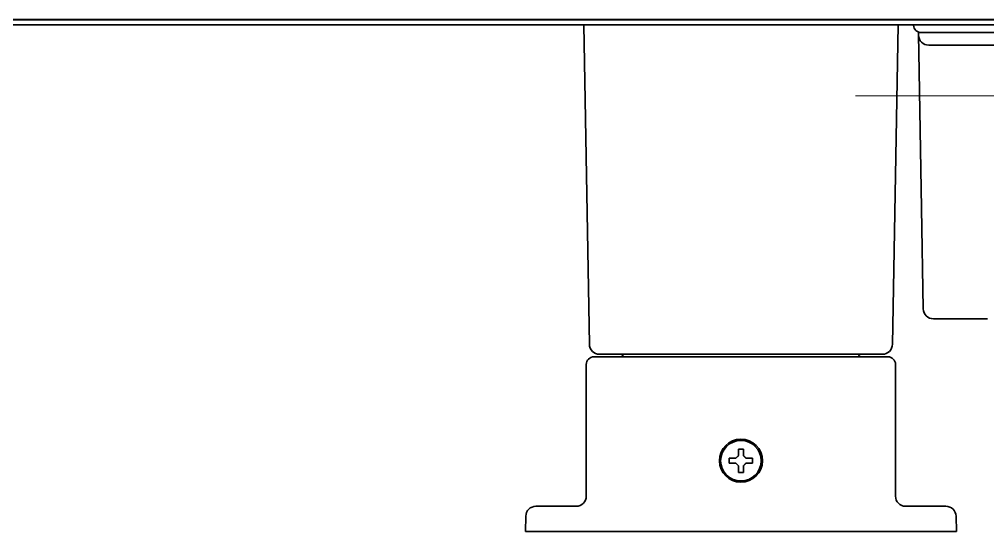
# Model space of a CAD drawing. Extents: x 5987 to 10491, y -672 to 3708.
# Drawn here: x 7817.5 to 8008.5, y 1270.8 to 1371.9 of the extents above; entities that cross this region are included whole.
import ezdxf

# ---------------------------------------------------------------- set-up
doc = ezdxf.new("R2010")
doc.units = 0
doc.header["$LTSCALE"] = 5
doc.layers.get('0').update_dxf_attribs({"linetype": 'CONTINUOUS', "lineweight": 0})
doc.layers.add('1', color=7, linetype='CONTINUOUS', true_color=0xffffff)

msp = doc.modelspace()

# ---------------------------------------------------------------- linework, layer by layer
at = {"color": 1}
msp.add_line((7982.47, 1356.83), (8082.47, 1356.83), dxfattribs=at)
at = {"layer": '1', "color": 7, "linetype": 'Continuous', "lineweight": 35}
for p, q in [((7255.34, 1371.93), (8068.41, 1371.93)), ((7826.37, 1371.83), (7798.37, 1371.83)), ((7827.37, 1371.83), (7826.37, 1371.83)), ((7827.37, 1371.83), (8071.67, 1371.83)), ((7829.37, 1371.93), (7829.37, 1371.83)), ((7931.37, 1371.83), (7931.37, 1371.93)), ((7988.37, 1371.93), (7988.37, 1371.83)), ((7252.67, 1370.83), (8071.67, 1370.83)), ((7929.97, 1307.79), (7928.87, 1370.83)), ((7989.77, 1307.79), (7990.87, 1370.83)), ((7994.91, 1368.79), (7994.9, 1369.42)), ((7994.97, 1365.47), (7994.91, 1368.79)), ((7998.87, 1369.33), (7995.41, 1369.33)), ((8020.67, 1369.33), (7998.87, 1369.33)), ((7996.91, 1366.83), (7999.91, 1366.83)), ((7999.91, 1366.83), (8020.67, 1366.83)), ((7995.5, 1334.69), (7994.97, 1365.47)), ((7995.85, 1314.79), (7995.5, 1334.69)), ((7997.85, 1312.83), (8008.51, 1312.83)), ((7930.87, 1305.33), (7933.37, 1305.33)), ((7933.97, 1305.83), (7931.97, 1305.83)), ((7933.37, 1305.33), (7986.37, 1305.33)), ((7985.77, 1305.83), (7933.97, 1305.83)), ((7936.63, 1305.33), (7936.63, 1305.33)), ((7983.11, 1305.33), (7983.11, 1305.33)), ((7987.77, 1305.83), (7985.77, 1305.83)), ((7986.37, 1305.33), (7988.87, 1305.33)), ((7929.37, 1277.83), (7929.37, 1303.83)), ((7990.37, 1303.83), (7990.37, 1277.83)), ((7957.57, 1284.83), (7957.57, 1285.33)), ((7957.57, 1284.33), (7957.57, 1284.83)), ((7962.17, 1285.33), (7962.17, 1284.83)), ((7962.17, 1284.83), (7962.17, 1284.33)), ((7918.46, 1275.58), (7918.45, 1275.57)), ((7919.43, 1275.83), (7921.43, 1275.83)), ((7921.43, 1275.83), (7927.74, 1275.83)), ((7991.92, 1275.88), (7991.74, 1275.93)), ((7992, 1275.83), (7998.32, 1275.83)), ((7998.32, 1275.83), (8000.32, 1275.83)), ((8001.3, 1275.57), (8001.28, 1275.58)), ((7917.37, 1270.83), (7917.43, 1273.86)), ((8002.32, 1273.86), (8002.37, 1270.83)), ((7921.37, 1270.83), (7917.37, 1270.83)), ((7998.37, 1270.83), (7921.37, 1270.83)), ((8002.37, 1270.83), (7998.37, 1270.83))]:
    msp.add_line(p, q, dxfattribs=at)
for radius in [4.25, 4]:
    msp.add_circle((7959.87, 1284.83), radius, dxfattribs=at)
for centre, radius, start, end in [((7995.41, 1370.83), 1.5, 182, 270), ((7996.91, 1368.83), 2, 181, 270), ((7997.85, 1314.83), 2, 181, 269.999), ((7931.97, 1307.83), 2, 181, 270), ((7987.77, 1307.83), 2, 270, 359), ((7930.87, 1303.83), 1.5, 90, 180), ((7936.13, 1305.33), 0.5, 1, 90), ((7936.17, 1305.33), 0.5, 0, 90), ((7983.57, 1305.33), 0.5, 90, 180), ((7983.61, 1305.33), 0.5, 90, 179), ((7988.87, 1303.83), 1.5, 0, 90), ((7927.37, 1277.83), 2, 270, 0), ((7992.37, 1277.83), 2, 180, 270), ((7919.43, 1273.83), 2, 90, 179), ((8000.32, 1273.83), 2, 1, 90)]:
    msp.add_arc(centre, radius, start, end, dxfattribs=at)
for points, knots in [([(7931.37, 1371.83), (7931.21, 1371.83), (7931.05, 1371.84), (7930.87, 1371.88), (7930.85, 1371.88), (7930.84, 1371.88)], [0, 0, 0, 0, 0.90385, 0.90385, 1, 1, 1, 1]), ([(7988.9, 1371.88), (7988.88, 1371.88), (7988.87, 1371.88), (7988.7, 1371.84), (7988.54, 1371.83), (7988.37, 1371.83)], [0, 0, 0, 0, 0.067474, 0.067474, 1, 1, 1, 1]), ([(7960.37, 1287.13), (7960.37, 1286.92), (7960.37, 1286.71), (7960.37, 1286.39), (7960.37, 1286.28), (7960.37, 1286.05), (7960.37, 1285.94), (7960.37, 1285.83)], [0, 0, 0, 0, 0.5, 0.5, 0.75, 0.75, 1, 1, 1, 1]), ([(7957.57, 1285.33), (7957.78, 1285.33), (7957.99, 1285.33), (7958.31, 1285.33), (7958.42, 1285.33), (7958.64, 1285.33), (7958.76, 1285.33), (7958.87, 1285.33)], [0, 0, 0, 0, 0.5, 0.5, 0.75, 0.75, 1, 1, 1, 1]), ([(7959.37, 1282.53), (7959.37, 1282.73), (7959.37, 1282.94), (7959.37, 1283.26), (7959.37, 1283.37), (7959.37, 1283.6), (7959.37, 1283.71), (7959.37, 1283.83)], [0, 0, 0, 0, 0.5, 0.5, 0.75, 0.75, 1, 1, 1, 1]), ([(7962.17, 1284.33), (7961.97, 1284.33), (7961.76, 1284.33), (7961.44, 1284.33), (7961.33, 1284.33), (7961.1, 1284.33), (7960.99, 1284.33), (7960.87, 1284.33)], [0, 0, 0, 0, 0.5, 0.5, 0.75, 0.75, 1, 1, 1, 1])]:
    msp.add_open_spline(points, degree=3, knots=knots, dxfattribs=at)
for points in [[(7958.87, 1285.33), (7958.9, 1285.35), (7958.94, 1285.4), (7959.02, 1285.47), (7959.09, 1285.54), (7959.16, 1285.61), (7959.23, 1285.68), (7959.3, 1285.75), (7959.35, 1285.8), (7959.37, 1285.83)], [(7959.37, 1285.83), (7959.37, 1285.88), (7959.37, 1285.99), (7959.37, 1286.15), (7959.37, 1286.31), (7959.37, 1286.46), (7959.37, 1286.62), (7959.37, 1286.77), (7959.37, 1286.94), (7959.37, 1287.06), (7959.37, 1287.13)], [(7959.37, 1287.13), (7959.54, 1287.13), (7959.87, 1287.13), (7960.21, 1287.13), (7960.37, 1287.13)], [(7960.37, 1285.83), (7960.4, 1285.8), (7960.45, 1285.75), (7960.52, 1285.68), (7960.6, 1285.6), (7960.67, 1285.53), (7960.73, 1285.46), (7960.8, 1285.4), (7960.85, 1285.35), (7960.87, 1285.33)], [(7958.87, 1284.33), (7958.82, 1284.33), (7958.71, 1284.33), (7958.55, 1284.33), (7958.39, 1284.33), (7958.23, 1284.33), (7958.08, 1284.33), (7957.93, 1284.33), (7957.76, 1284.33), (7957.64, 1284.33), (7957.57, 1284.33)], [(7959.37, 1283.83), (7959.35, 1283.85), (7959.3, 1283.9), (7959.22, 1283.98), (7959.15, 1284.05), (7959.08, 1284.12), (7959.01, 1284.19), (7958.94, 1284.26), (7958.9, 1284.3), (7958.87, 1284.33)], [(7960.87, 1284.33), (7960.85, 1284.3), (7960.8, 1284.25), (7960.73, 1284.18), (7960.66, 1284.11), (7960.59, 1284.04), (7960.52, 1283.97), (7960.44, 1283.9), (7960.4, 1283.85), (7960.37, 1283.83)], [(7960.37, 1283.83), (7960.37, 1283.77), (7960.37, 1283.66), (7960.37, 1283.5), (7960.37, 1283.34), (7960.37, 1283.19), (7960.37, 1283.04), (7960.37, 1282.88), (7960.37, 1282.71), (7960.37, 1282.59), (7960.37, 1282.53)], [(7960.87, 1285.33), (7960.93, 1285.33), (7961.04, 1285.33), (7961.2, 1285.33), (7961.36, 1285.33), (7961.51, 1285.33), (7961.66, 1285.33), (7961.82, 1285.33), (7961.99, 1285.33), (7962.11, 1285.33), (7962.17, 1285.33)], [(7960.37, 1282.53), (7960.21, 1282.53), (7959.87, 1282.53), (7959.54, 1282.53), (7959.37, 1282.53)]]:
    msp.add_open_spline(points, degree=3, dxfattribs=at)

doc.saveas('drawing.dxf')
